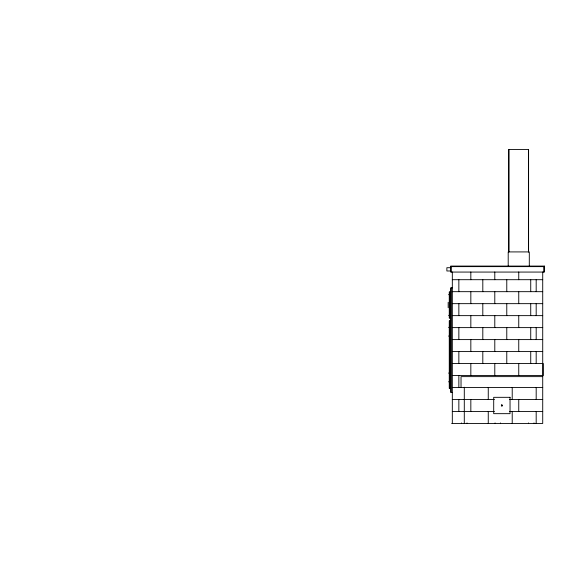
<?xml version="1.0" encoding="UTF-8"?>
<svg xmlns="http://www.w3.org/2000/svg" width="573" height="573" viewBox="0 0 573 573"><rect width="100%" height="100%" fill="white"/><g stroke="black" fill="none" stroke-linecap="round" stroke-linejoin="round"><path stroke-width="0.86" d="M502.249 405.713L501.762 405.068L501.654 405.87M450.679 266.624L544.35 266.624M450.679 267.713L446.868 267.713L446.868 270.979L450.679 270.979M452.319 279.696L542.717 279.696M452.319 287.861L450.679 287.861L450.679 392.419L452.319 392.419M452.319 291.671L542.717 291.671M450.679 291.944L449.268 291.944L449.268 318.087L450.679 318.087M448.609 294.665L449.59 294.665M452.319 303.654L542.717 303.654M448.609 315.365L449.59 315.365M452.319 315.637L542.717 315.637M450.679 320.808L449.268 320.808L449.268 388.336L450.679 388.336M448.609 327.341L449.59 327.341M452.319 327.613L542.717 327.613M448.609 336.057L449.59 336.057M452.319 339.596L542.717 339.596M452.319 351.578L542.717 351.578M452.319 363.561L542.717 363.561M448.609 373.087L449.59 373.087M452.319 375.537L542.717 375.537M542.717 376.626L461.029 376.626L461.029 387.52M448.609 381.804L449.59 381.804M452.319 387.52L542.717 387.52M452.319 399.503L494.47 399.503M509.555 399.503L542.717 399.503M452.319 411.478L494.47 411.478M509.555 411.478L542.717 411.478M451.66 423.461L542.717 423.461L542.717 271.989M543.806 266.624L543.806 272.068M543.261 363.561L543.261 375.537M536.185 279.696L536.185 291.671M536.185 303.654L536.185 315.637M536.185 327.613L536.185 339.596M536.185 351.578L536.185 363.561M536.185 387.52L536.185 399.503M536.185 411.478L536.185 423.461M534 422.917L534 423.461M530.734 279.696L530.734 291.671M530.734 303.654L530.734 315.637M530.734 327.613L530.734 339.596M530.734 351.578L530.734 363.561M529.302 266.144L529.302 251.919L508.208 251.919L508.208 266.001M528.593 251.919L528.593 149.539L508.767 149.539L508.767 251.919M528.557 422.917L528.557 423.461M528.478 149.539L528.478 251.919M518.751 271.989L518.751 279.696M518.751 291.671L518.751 303.654M518.751 315.637L518.751 327.613M518.751 339.596L518.751 351.578M518.751 363.561L518.751 375.537M518.751 399.503L518.751 411.478M512.219 387.52L512.219 399.503M512.219 411.478L512.219 423.461M508.874 149.539L508.874 251.919M506.776 279.696L506.776 291.671M506.776 303.654L506.776 315.637M506.776 327.613L506.776 339.596M506.776 351.578L506.776 363.561M500.508 422.917L500.508 423.461M495.065 422.917L495.065 423.461M494.793 271.989L494.793 279.696M494.793 291.671L494.793 303.654M494.793 315.637L494.793 327.613M494.793 339.596L494.793 351.578M494.793 363.561L494.793 375.537M488.26 387.52L488.26 399.503M488.26 411.478L488.26 423.461M482.81 279.696L482.81 291.671M482.81 303.654L482.81 315.637M482.81 327.613L482.81 339.596M482.81 351.578L482.81 363.561M470.834 271.989L470.834 279.696M470.834 291.671L470.834 303.654M470.834 315.637L470.834 327.613M470.834 339.596L470.834 351.578M470.834 363.561L470.834 375.537M470.834 399.503L470.834 411.478M467.016 422.917L467.016 423.461M464.295 387.233L464.295 423.461M461.573 422.917L461.573 423.461M458.851 279.696L458.851 291.671M458.851 303.654L458.851 315.637M458.851 327.613L458.851 339.596M458.851 351.578L458.851 363.561M458.851 375.537L458.851 387.52M458.851 399.503L458.851 411.478M452.319 271.989L452.319 423.461M451.223 266.624L451.223 272.068M451.223 287.861L451.223 392.419M449.812 291.944L449.812 318.087M449.812 320.808L449.812 388.336M448.179 302.3L448.179 307.73M501.411 405.032L501.411 405.956L502.335 405.956L502.335 405.032L501.411 405.032M544.35 266.08L450.679 266.08L450.679 272.068L544.35 272.068L544.35 266.08M510.042 397.325L493.704 397.325L493.704 413.663L510.042 413.663L510.042 397.325"/></g></svg>
